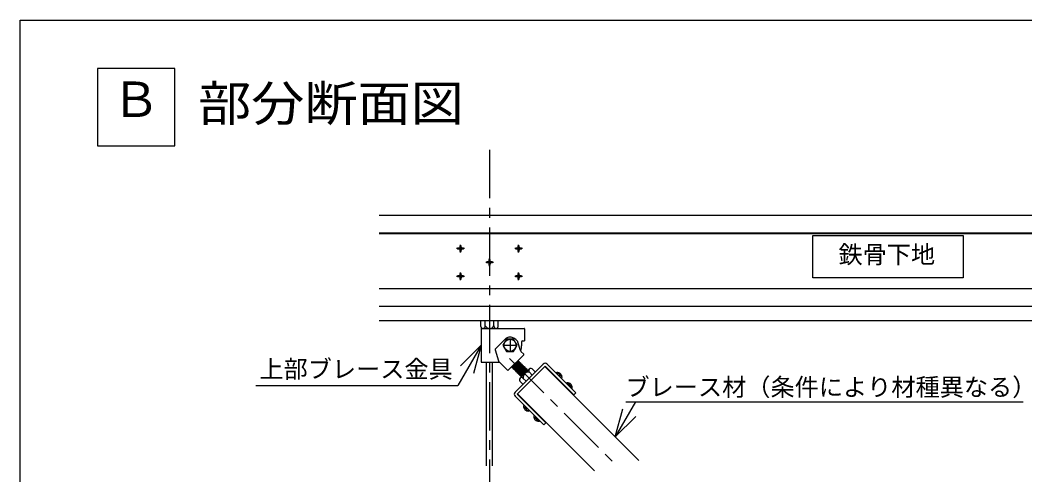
# Model space of a CAD drawing. Units: millimetres on the paper. Extents: x -204 to 206, y -141 to 144.
# Drawn here: x -63.7 to 40.2, y -61 to -14 of the extents above; entities that cross this region are included whole.
import ezdxf
from ezdxf.enums import TextEntityAlignment as Align

# ---------------------------------------------------------------- set-up
doc = ezdxf.new("R2010")
doc.units = ezdxf.units.MM
doc.linetypes.add('CHAIN1', pattern=[8, 5, -1, 1, -1])
for name, color, linetype in [('1-0_断面', 134, 'Continuous'), ('1-2_文字', 134, 'Continuous'), ('F-1_レイアウト', 134, 'Continuous')]:
    doc.layers.add(name, color=color, linetype=linetype)
doc.styles.add('ＭＳ ゴシック', font='')
doc.styles.get('ＭＳ ゴシック').set_extended_font_data('MS Gothic')

msp = doc.modelspace()

# ---------------------------------------------------------------- linework, layer by layer
at = {"layer": '1-0_断面', "color": 2, "linetype": 'CHAIN1'}
for p, q in [((-15.153, -27.405), (-15.153, -102.419)), ((-13.085, -48.957), (-1.997, -60.045))]:
    msp.add_line(p, q, dxfattribs=at)
at = {"layer": '1-0_断面'}
for p, q in [((-26.585, -34.153), (13.087, -34.153)), ((13.087, -34.153), (133.648, -34.153)), ((-26.585, -35.973), (13.087, -35.973)), ((-26.585, -36.039), (13.087, -36.039)), ((13.087, -35.973), (133.648, -35.973)), ((13.087, -36.039), (133.648, -36.039)), ((-18.204, -37.446), (-18.204, -37.3)), ((-18.154, -37.996), (-18.154, -37.196)), ((-18.104, -37.446), (-18.104, -37.3)), ((-12.204, -37.446), (-12.204, -37.3)), ((-12.154, -37.996), (-12.154, -37.196)), ((-12.104, -37.446), (-12.104, -37.3)), ((-17.754, -37.596), (-18.554, -37.596)), ((-18.304, -37.546), (-18.45, -37.546)), ((-18.304, -37.646), (-18.45, -37.646)), ((-18.204, -37.892), (-18.204, -37.746)), ((-18.104, -37.892), (-18.104, -37.746)), ((-17.859, -37.546), (-18.004, -37.546)), ((-17.859, -37.646), (-18.004, -37.646)), ((-11.754, -37.596), (-12.554, -37.596)), ((-12.304, -37.546), (-12.45, -37.546)), ((-12.304, -37.646), (-12.45, -37.646)), ((-12.204, -37.892), (-12.204, -37.746)), ((-12.104, -37.892), (-12.104, -37.746)), ((-11.859, -37.546), (-12.004, -37.546)), ((-11.859, -37.646), (-12.004, -37.646)), ((-14.753, -39.033), (-15.553, -39.033)), ((-15.303, -38.983), (-15.449, -38.983)), ((-15.303, -39.083), (-15.449, -39.083)), ((-15.203, -38.883), (-15.203, -38.737)), ((-15.203, -39.328), (-15.203, -39.183)), ((-15.153, -39.433), (-15.153, -38.633)), ((-15.103, -38.883), (-15.103, -38.737)), ((-15.103, -39.328), (-15.103, -39.183)), ((-14.857, -38.983), (-15.003, -38.983)), ((-14.857, -39.083), (-15.003, -39.083)), ((-17.754, -40.469), (-18.554, -40.469)), ((-18.304, -40.419), (-18.45, -40.419)), ((-18.304, -40.519), (-18.45, -40.519)), ((-18.204, -40.319), (-18.204, -40.173)), ((-18.154, -40.869), (-18.154, -40.069)), ((-18.104, -40.319), (-18.104, -40.173)), ((-17.859, -40.419), (-18.004, -40.419)), ((-17.859, -40.519), (-18.004, -40.519)), ((-11.754, -40.469), (-12.554, -40.469)), ((-12.304, -40.419), (-12.45, -40.419)), ((-12.304, -40.519), (-12.45, -40.519)), ((-12.204, -40.319), (-12.204, -40.173)), ((-12.154, -40.869), (-12.154, -40.069)), ((-12.104, -40.319), (-12.104, -40.173)), ((-11.859, -40.419), (-12.004, -40.419)), ((-11.859, -40.519), (-12.004, -40.519)), ((-18.204, -40.765), (-18.204, -40.619)), ((-18.104, -40.765), (-18.104, -40.619)), ((-12.204, -40.765), (-12.204, -40.619)), ((-12.104, -40.765), (-12.104, -40.619)), ((-26.585, -41.719), (13.087, -41.719)), ((13.087, -41.719), (133.648, -41.719)), ((-26.585, -43.539), (13.087, -43.539)), ((13.087, -43.539), (133.648, -43.539)), ((-26.585, -45.045), (13.087, -45.045)), ((-26.585, -45.045), (13.087, -45.045)), ((-16.053, -45.642), (-16.053, -45.045)), ((-15.603, -45.595), (-15.603, -45.045)), ((-14.703, -45.595), (-14.703, -45.045)), ((-14.253, -45.642), (-14.253, -45.045)), ((13.087, -45.045), (133.648, -45.045)), ((13.087, -45.045), (133.648, -45.045)), ((-16.033, -45.845), (-16.033, -49.345)), ((-16.033, -45.845), (-11.583, -45.845)), ((-15.853, -45.845), (-14.453, -45.845)), ((-15.828, -45.845), (-14.478, -45.845)), ((-11.533, -45.895), (-11.533, -47.145)), ((-14.568, -47.998), (-13.418, -46.848)), ((-13.733, -47.595), (-12.333, -47.595)), ((-13.033, -46.895), (-13.033, -48.295)), ((-12.439, -47.001), (-12.263, -47.177)), ((-11.951, -48.147), (-12.213, -47.262)), ((-11.833, -47.245), (-11.833, -47.645)), ((-11.733, -47.145), (-11.533, -47.145)), ((-14.58, -48.048), (-14.239, -49.209)), ((-13.21, -50.176), (-11.619, -48.585)), ((-11.945, -48.166), (-11.933, -48.145)), ((-11.901, -48.232), (-11.619, -48.514)), ((-16.033, -49.345), (-14.111, -49.345)), ((-15.453, -60.045), (-15.453, -49.345)), ((-14.853, -60.045), (-14.853, -49.345)), ((-14.226, -49.23), (-13.281, -50.176)), ((-12.192, -49.158), (-12.842, -49.893)), ((-12.192, -49.242), (-12.757, -49.893)), ((-12.107, -49.242), (-12.757, -49.978)), ((-12.022, -49.327), (-12.672, -50.063)), ((-11.937, -49.412), (-12.588, -50.148)), ((-9.608, -49.535), (-12.508, -52.434)), ((-11.852, -49.497), (-12.503, -50.232)), ((-11.767, -49.582), (-12.418, -50.317)), ((-11.682, -49.667), (-12.333, -50.402)), ((-9.396, -49.747), (-12.295, -52.646)), ((-11.598, -49.752), (-12.248, -50.487)), ((-12.192, -49.158), (-12.192, -49.242)), ((-11.513, -49.836), (-12.163, -50.572)), ((-9.432, -49.782), (0.301, -59.515)), ((-9.396, -49.747), (-6.426, -52.717)), ((-11.428, -49.921), (-12.078, -50.657)), ((-11.995, -51.002), (-11.04, -50.047)), ((-11.343, -50.006), (-11.994, -50.741)), ((-11.258, -50.091), (-11.909, -50.826)), ((-11.824, -50.826), (-11.824, -50.831)), ((-11.173, -50.176), (-11.207, -50.214)), ((-11.023, -50.383), (-10.74, -50.666)), ((-10.738, -50.031), (-10.422, -50.348)), ((-7.707, -51.012), (-8.256, -50.462)), ((-7.963, -50.633), (-7.915, -50.586)), ((-7.878, -50.718), (-7.83, -50.671)), ((-12.011, -51.304), (-11.694, -51.62)), ((-11.659, -51.019), (-11.376, -51.302)), ((-6.646, -52.073), (-7.196, -51.523)), ((-6.902, -51.694), (-6.854, -51.646)), ((-6.817, -51.779), (-6.77, -51.731)), ((-12.508, -52.858), (-9.538, -55.828)), ((-12.295, -52.646), (-9.326, -55.616)), ((-12.26, -52.61), (-4.295, -60.575)), ((-11.03, -54.335), (-11.58, -53.786)), ((-11.409, -54.08), (-11.456, -54.127)), ((-11.324, -54.164), (-11.372, -54.212)), ((-9.969, -55.396), (-10.519, -54.846)), ((-10.348, -55.14), (-10.396, -55.188)), ((-10.263, -55.225), (-10.311, -55.273)), ((-9.326, -55.616), (-9.538, -55.828))]:
    msp.add_line(p, q, dxfattribs=at)
msp.add_lwpolyline([(-13.408, -46.945), (-13.784, -47.595), (-13.408, -48.245), (-12.658, -48.245), (-12.283, -47.595), (-12.658, -46.945)], close=True, dxfattribs=at)
for points in [[(-12.842, -49.808), (-12.842, -49.893), (-12.757, -49.893)], [(-12.672, -49.978), (-12.107, -49.327), (-12.022, -49.327), (-12.022, -49.412)], [(-12.588, -50.063), (-12.022, -49.412), (-11.937, -49.412), (-11.937, -49.497)], [(-12.503, -50.148), (-11.937, -49.497), (-11.852, -49.497), (-11.852, -49.582)], [(-12.418, -50.232), (-11.852, -49.582), (-11.767, -49.582), (-11.767, -49.667)], [(-12.333, -50.317), (-11.767, -49.667), (-11.682, -49.667), (-11.682, -49.752)], [(-12.248, -50.402), (-11.682, -49.752), (-11.598, -49.752), (-11.598, -49.836)], [(-12.192, -49.242), (-12.107, -49.242), (-12.107, -49.327)], [(-12.163, -50.487), (-11.598, -49.836), (-11.513, -49.836), (-11.513, -49.921)], [(-9.184, -49.535), (-6.214, -52.504), (-6.426, -52.717)], [(-12.757, -49.893), (-12.757, -49.978), (-12.672, -49.978)], [(-12.672, -49.978), (-12.672, -50.063), (-12.588, -50.063)], [(-12.588, -50.063), (-12.588, -50.148), (-12.503, -50.148)], [(-12.503, -50.148), (-12.503, -50.232), (-12.418, -50.232)], [(-12.418, -50.232), (-12.418, -50.317), (-12.333, -50.317)], [(-12.333, -50.317), (-12.333, -50.402), (-12.248, -50.402)], [(-12.248, -50.402), (-12.248, -50.487), (-12.163, -50.487)], [(-12.163, -50.487), (-12.163, -50.572), (-12.078, -50.572)], [(-12.078, -50.572), (-11.513, -49.921), (-11.428, -49.921), (-11.428, -50.006)], [(-12.078, -50.572), (-12.078, -50.657), (-11.994, -50.657)], [(-11.994, -50.657), (-11.428, -50.006), (-11.343, -50.006), (-11.343, -50.091)], [(-11.994, -50.657), (-11.994, -50.741), (-11.909, -50.741)], [(-11.909, -50.741), (-11.343, -50.091), (-11.258, -50.091), (-11.258, -50.176)], [(-11.909, -50.741), (-11.909, -50.826), (-11.824, -50.826)], [(-11.824, -50.826), (-11.258, -50.176), (-11.173, -50.176), (-11.173, -50.18)]]:
    msp.add_lwpolyline(points, dxfattribs=at)
msp.add_circle((-13.033, -47.595), 0.63, dxfattribs=at)
for centre, radius, start, end in [((-18.154, -37.596), 0.3, 80.40593, 99.59407), ((-12.154, -37.596), 0.3, 80.40593, 99.59407), ((-18.154, -37.596), 0.3, 170.40593, 189.59407), ((-18.304, -37.446), 0.1, 270, 0), ((-18.304, -37.746), 0.1, 0, 90), ((-18.154, -37.596), 0.3, 260.40593, 279.59407), ((-18.004, -37.446), 0.1, 180, 270), ((-18.004, -37.746), 0.1, 90, 180), ((-18.154, -37.596), 0.3, 350.40593, 9.59407), ((-12.154, -37.596), 0.3, 170.40593, 189.59407), ((-12.304, -37.446), 0.1, 270, 0), ((-12.304, -37.746), 0.1, 0, 90), ((-12.154, -37.596), 0.3, 260.40593, 279.59407), ((-12.004, -37.446), 0.1, 180, 270), ((-12.004, -37.746), 0.1, 90, 180), ((-12.154, -37.596), 0.3, 350.40593, 9.59407), ((-15.153, -39.033), 0.3, 170.40593, 189.59407), ((-15.303, -38.883), 0.1, 270, 0), ((-15.303, -39.183), 0.1, 0, 90), ((-15.153, -39.033), 0.3, 80.40593, 99.59407), ((-15.153, -39.033), 0.3, 260.40593, 279.59407), ((-15.003, -38.883), 0.1, 180, 270), ((-15.003, -39.183), 0.1, 90, 180), ((-15.153, -39.033), 0.3, 350.40593, 9.59407), ((-18.154, -40.469), 0.3, 170.40593, 189.59407), ((-18.304, -40.319), 0.1, 270, 0), ((-18.304, -40.619), 0.1, 0, 90), ((-18.154, -40.469), 0.3, 80.40593, 99.59407), ((-18.004, -40.319), 0.1, 180, 270), ((-18.004, -40.619), 0.1, 90, 180), ((-18.154, -40.469), 0.3, 350.40593, 9.59407), ((-12.154, -40.469), 0.3, 170.40593, 189.59407), ((-12.304, -40.319), 0.1, 270, 0), ((-12.304, -40.619), 0.1, 0, 90), ((-12.154, -40.469), 0.3, 80.40593, 99.59407), ((-12.004, -40.319), 0.1, 180, 270), ((-12.004, -40.619), 0.1, 90, 180), ((-12.154, -40.469), 0.3, 350.40593, 9.59407), ((-18.154, -40.469), 0.3, 260.40593, 279.59407), ((-12.154, -40.469), 0.3, 260.40593, 279.59407), ((-15.828, -45.619), 0.226, 186.02525, 6.02561), ((-15.153, -45.315), 0.53, 211.89079, 328.10922), ((-14.478, -45.619), 0.226, 173.97441, 353.97475), ((-13.033, -47.595), 0.84, 45, 117.24721), ((-11.583, -45.895), 0.05, 0, 90), ((-12.404, -47.318), 0.2, 16.43416, 45), ((-13.47, -47.577), 1.638, 339.73705, 357.64309), ((-11.733, -47.245), 0.1, 90, 180), ((-14.532, -48.033), 0.05, 135, 196.38954), ((-11.76, -48.09), 0.2, 196.43416, 225), ((-11.654, -48.549), 0.05, 315, 45), ((-14.191, -49.195), 0.05, 196.38954, 225), ((-9.396, -49.747), 0.3, 45, 135), ((-13.245, -50.14), 0.05, 225, 315), ((-11.143, -50.899), 0.53, 76.89078, 193.10921), ((-10.88, -50.207), 0.226, 51.02525, 231.02559), ((-8.247, -50.455), 0.0117, 134.01915, 216.81377), ((-8.165, -50.538), 0.128, 98.98254, 135.17889), ((-8.154, -50.91), 0.5, 45.00005, 93.47098), ((-8.077, -50.44), 0.0431, 139.13432, 229.51186), ((-8.248, -51.004), 0.55, 53.33444, 74.92363), ((-7.895, -50.65), 0.0699, 165.81576, 284.18434), ((-7.954, -50.582), 0.0394, 355.11562, 29.64836), ((-7.827, -50.71), 0.0394, 60.35175, 94.89621), ((-8.248, -51.004), 0.55, 15.07422, 36.66631), ((-8.154, -50.91), 0.5, 356.52101, 45.00005), ((-7.685, -50.833), 0.0431, 220.52147, 310.86638), ((-11.835, -51.162), 0.226, 38.97439, 218.97475), ((-7.7, -51.003), 0.0117, 233.61571, 315.97989), ((-7.782, -50.92), 0.128, 314.91063, 350.99127), ((-7.186, -51.516), 0.0117, 134.01915, 216.81377), ((-7.104, -51.598), 0.128, 98.98254, 135.17889), ((-7.094, -51.971), 0.5, 45.00005, 93.47098), ((-7.017, -51.501), 0.0431, 139.13432, 229.51186), ((-7.188, -52.065), 0.55, 53.33444, 74.92363), ((-6.834, -51.711), 0.0699, 165.81576, 284.18434), ((-6.894, -51.643), 0.0394, 355.11562, 29.64836), ((-6.766, -51.77), 0.0394, 60.35175, 94.89621), ((-7.188, -52.065), 0.55, 15.07422, 36.66631), ((-7.094, -51.971), 0.5, 356.52101, 45.00005), ((-6.624, -51.894), 0.0431, 220.52147, 310.86638), ((-12.295, -52.646), 0.3, 135, 225), ((-6.639, -52.063), 0.0117, 233.61571, 315.97989), ((-6.722, -51.981), 0.128, 314.91063, 350.99127), ((-11.132, -53.888), 0.5, 176.52902, 224.99995), ((-11.504, -53.878), 0.128, 134.82111, 171.01746), ((-11.602, -53.965), 0.0431, 40.48814, 130.86568), ((-11.587, -53.795), 0.0117, 53.18623, 135.98085), ((-11.038, -53.794), 0.55, 195.07637, 216.66556), ((-11.132, -53.888), 0.5, 224.99995, 273.47899), ((-11.46, -54.088), 0.0394, 240.35164, 274.88438), ((-11.392, -54.147), 0.0699, 345.81566, 104.18424), ((-11.332, -54.215), 0.0394, 175.10379, 209.64825), ((-11.038, -53.794), 0.55, 233.33369, 254.92578), ((-11.209, -54.357), 0.0431, 319.13362, 49.47853), ((-11.122, -54.26), 0.128, 279.00873, 315.08937), ((-11.04, -54.342), 0.0117, 314.02011, 36.38429), ((-10.072, -54.948), 0.5, 176.52902, 224.99995), ((-10.444, -54.938), 0.128, 134.82111, 171.01746), ((-10.541, -55.025), 0.0431, 40.48814, 130.86568), ((-10.526, -54.856), 0.0117, 53.18623, 135.98085), ((-9.978, -54.854), 0.55, 195.07637, 216.66556), ((-10.072, -54.948), 0.5, 224.99995, 273.47899), ((-10.399, -55.149), 0.0394, 240.35164, 274.88438), ((-10.331, -55.208), 0.0699, 345.81566, 104.18424), ((-10.272, -55.276), 0.0394, 175.10379, 209.64825), ((-9.978, -54.854), 0.55, 233.33369, 254.92578), ((-10.149, -55.418), 0.0431, 319.13362, 49.47853), ((-10.061, -55.321), 0.128, 279.00873, 315.08937), ((-9.979, -55.403), 0.0117, 314.02011, 36.38429)]:
    msp.add_arc(centre, radius, start, end, dxfattribs=at)
at = {"layer": '1-2_文字'}
for p, q in [((-55.705, -18.986), (-55.705, -26.986)), ((-47.705, -18.986), (-55.705, -18.986)), ((-47.705, -26.986), (-47.705, -18.986)), ((-55.705, -26.986), (-47.705, -26.986)), ((18.3, -40.606), (18.3, -36.252)), ((18.3, -36.252), (33.832, -36.252)), ((33.832, -36.252), (33.832, -40.606)), ((33.832, -40.606), (18.3, -40.606)), ((-16.033, -47.595), (-18.43, -51.746)), ((-16.033, -47.595), (-18.154, -49.716)), ((-16.033, -47.595), (-16.81, -50.493)), ((-39.332, -51.746), (-18.43, -51.746)), ((-0.058, -53.455), (-2.144, -57.07)), ((-1.058, -53.455), (40.052, -53.455)), ((-2.144, -57.07), (-1.368, -54.172)), ((-2.144, -57.07), (-0.023, -54.948))]:
    msp.add_line(p, q, dxfattribs=at)
at = {"layer": 'F-1_レイアウト'}
for p, q in [((-63.705, -13.986), (206.295, -13.986)), ((-63.705, -122.575), (-63.705, -13.986))]:
    msp.add_line(p, q, dxfattribs=at)

# ---------------------------------------------------------------- texts
at = {"layer": '1-2_文字', "style": 'ＭＳ ゴシック'}
for s, height, p in [('Ｂ', 3.666, (-54.234, -25.103)), ('鉄骨下地', 1.833, (20.933, -39.675)), ('上部ブレース金具', 1.833, (-38.957, -51.514)), ('ブレース材（条件により材種異なる）', 1.833, (-1.098, -53.378))]:
    msp.add_text(s, height=height, dxfattribs=at).set_placement(p, align=Align.BOTTOM_LEFT)
at = {"layer": '1-2_文字', "style": 'ＭＳ ゴシック', "width": 1.1}
msp.add_text('部分断面図', height=3.666, dxfattribs=at).set_placement((-45.302, -25.517), align=Align.BOTTOM_LEFT)

doc.saveas('drawing.dxf')
